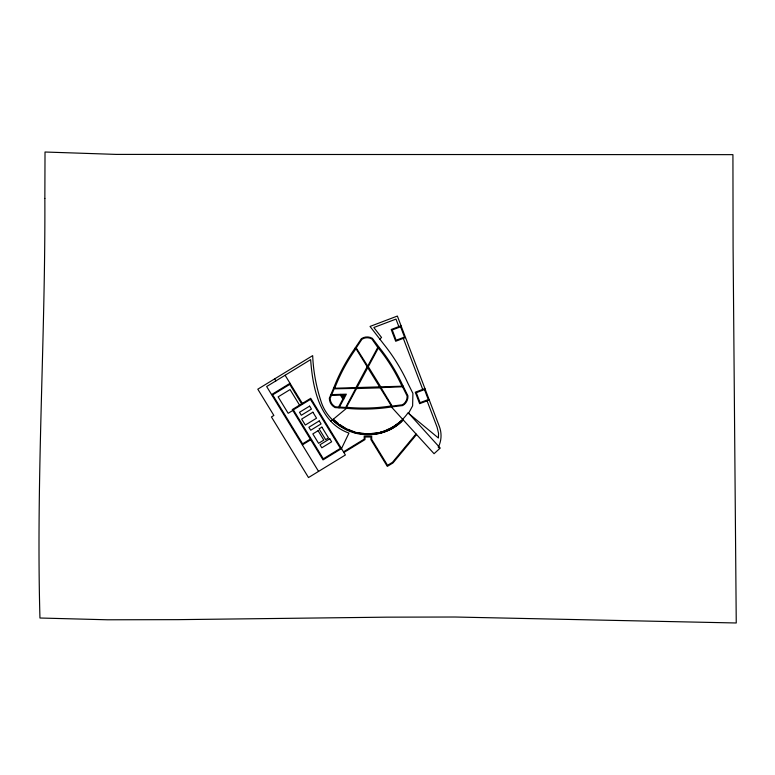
<?xml version="1.0" encoding="UTF-8"?>
<svg xmlns="http://www.w3.org/2000/svg" width="775" height="775" viewBox="0 0 775 775"><rect width="100%" height="100%" fill="white"/><g stroke="black" fill="none" stroke-linecap="round" stroke-linejoin="round"><path stroke-width="1.16" d="M356.297 433.273L356.393 432.498L363.998 433.457L363.901 434.242M365.597 434.455L365.693 433.671L370.033 433.7L370.13 434.475M345.698 429.263L345.989 428.536L339.76 424.526L339.295 425.165M347.365 429.922L347.646 429.195L354.814 432.033L354.524 432.76M333.783 387.733L329.336 398.224A10.424 10.424 0 0 0 335.129 407.592L346.512 408.309A182.115 182.115 0 0 0 391.404 406.962L402.719 405.558A10.424 10.424 0 0 0 407.941 395.87L402.864 385.65A182.115 182.115 0 0 0 379.246 347.442L372.378 338.346A10.424 10.424 0 0 0 361.373 338.675L355.066 348.169A182.115 182.115 0 0 0 333.783 387.733L334.722 388.227L401.973 386.212L402.864 385.65M331.729 394.611L334.17 388.827L355.735 388.382L345.698 407.466L339.431 407.078M343.286 398.253L345.03 394.998L341.339 395.114M339.014 407.834L346.367 394.175L330.857 394.64M355.938 387.597L367.156 366.73M330.867 421.242L346.512 408.309L346.473 407.253L378.345 348.004L379.246 347.442M337.958 424.187L338.413 423.557L333.289 419.236M380.099 432.421C391.317 429.079 401.498 422.404 408.125 412.649L440.229 448.066L434.058 453.704L391.404 406.962L391.375 405.906L355.996 348.673L355.066 348.169M318.564 471.403L266.658 386.541L310.649 359.619C312.654 387.393 319.126 422.578 348.953 433.089L341.494 448.609L323.049 459.895L292.272 409.578L310.717 398.302L345.398 454.983L308.498 477.555L271.434 416.95L273.875 415.458L257.804 389.186L312.674 355.628A167.981 167.981 0 0 0 320.743 400.442C330.673 434.678 379.159 446.342 403.145 419.827L402.545 419.323M416.03 433.952L392.46 462.326L387.568 465.32L371.7 439.377L371.7 436.199L364.202 436.199L364.202 439.154L343.47 451.835M416.562 434.533L392.983 462.927L387.316 466.395L370.915 439.599L370.915 436.984L364.986 436.984L364.986 439.599L343.877 452.513M379.808 339.092L381.552 337.503L373.85 327.515L395.986 319.097L398.844 326.604M333.463 420.68L334.073 420.186M271.579 394.591L290.024 383.305M292.805 410.459L288.164 413.298L278.128 396.877L290.053 389.583L299.557 405.122M310.329 439.096L302.608 443.813L272.655 394.853L289.763 384.381L301.659 403.843M302.357 444.898L310.736 439.764M401.053 325.762L391.22 329.501L395.696 341.262L405.519 337.522M424.923 388.556L415.274 392.228L419.633 403.678L429.282 400.016M356.529 388.556L380.215 387.849M438.127 446.923L439.125 448.018M397.333 423.673L397.798 424.303M395.899 424.71L396.364 425.349M368.29 366.691L380.748 386.851M342.705 395.076L343.926 397.052M340.864 394.339L343.761 399.018M285.103 375.255L302.337 403.426M274.65 378.888L275.881 380.893M389.486 428.711L389.777 429.437M387.984 429.302L388.275 430.038M380.728 432.179L381.019 432.905M403.32 338.365L422.724 389.399M427.073 400.849L437.11 427.238L438.553 433.38L438.398 438.011L408.532 413.317L412.62 405.868L412.91 393.4L407.844 383.189A186.281 186.281 0 0 0 383.683 344.1L370.043 326.44L397.362 316.055L439.367 426.55A25.691 25.691 0 0 1 438.708 446.39M379.45 433.293L379.353 432.518L371.603 433.496L371.7 434.281M334.722 388.227A177.824 177.824 0 0 1 355.996 348.673M391.375 405.906A177.824 177.824 0 0 1 346.473 407.253M378.345 348.004A177.824 177.824 0 0 1 401.973 386.212M401.934 421.3A49.639 49.639 0 0 1 333.967 421.3M401.392 420.718A48.844 48.844 0 0 1 334.509 420.718M44.853 198.429C45.473 338.326 36.047 478.127 39.951 618.014L107.541 619.787L177.717 619.651L386.686 617.162L455.196 617.016L736.25 622.984L733.092 247.361L732.927 154.651L116.211 154.399L45.018 152.016L44.853 198.429M331.39 395.415L330.16 398.321A9.503 9.503 0 0 0 335.41 406.827L338.568 407.02L342.85 399.048L340.438 395.143L331.39 395.415M377.754 347.442L367.708 366.12L356.2 347.888L361.906 339.305A9.503 9.503 0 0 1 371.893 339.004L377.754 347.442M402.545 386.773L381 387.626L392.169 406.071L402.39 404.812A9.503 9.503 0 0 0 407.127 396.006L402.545 386.773M310.455 399.377L293.357 409.839L323.311 458.81L340.409 448.347L310.455 399.377M309.622 406.11L299.499 412.3L301.32 415.255L311.434 409.074L309.622 406.11M312.887 412.203L301.659 419.081L305.311 425.058L316.549 418.19L312.887 412.203M319.232 420.922L308.896 427.248L310.717 430.241L321.063 423.915L319.232 420.922M321.887 427.132L319.067 428.856L325.665 439.648L328.493 437.923L321.887 427.132M318.079 430.706L312.829 433.923L318.573 443.319L323.824 440.103L318.079 430.706M329.792 438.766L319.988 444.763L321.828 447.785L331.642 441.779L329.792 438.766M400.597 326.779L392.237 329.956L396.151 340.244L404.502 337.067L400.597 326.779M424.468 389.573L416.291 392.683L420.089 402.671L428.265 399.561L424.468 389.573"/></g></svg>
